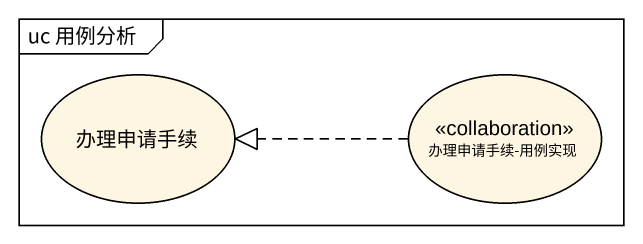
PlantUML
@startuml
mainframe uc 用例分析
usecase 办理申请手续
usecase "办理申请手续-用例实现" as 办理申请手续_用例实现 <<collaboration>>
办理申请手续_用例实现 .left.|> 办理申请手续
@enduml
